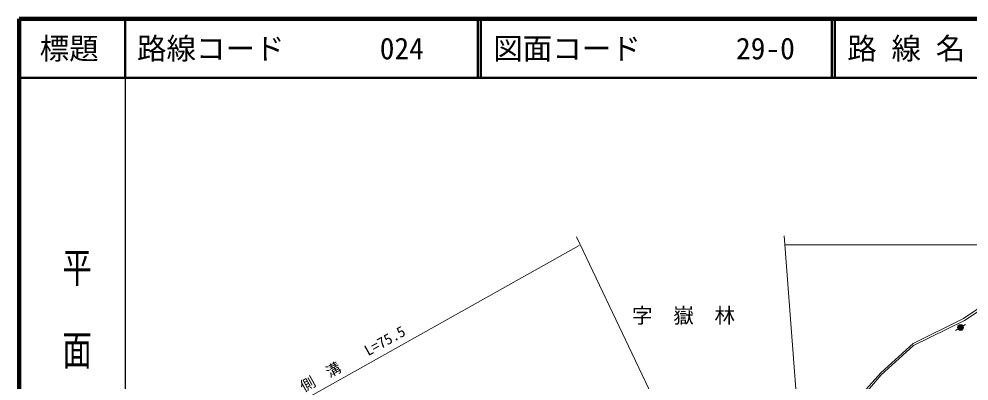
# Model space of a CAD drawing. Units: millimetres, scale not verified. Extents: x 40000 to 680000, y 20000 to 380000.
# Drawn here: x 40000 to 201012, y 318628 to 380000 of the extents above; entities that cross this region are included whole.
import ezdxf
from ezdxf.enums import TextEntityAlignment as Align

# ---------------------------------------------------------------- set-up
doc = ezdxf.new("R2010")
doc.units = ezdxf.units.MM
doc.header["$LTSCALE"] = 1000
for name, color, linetype, lineweight in [('M-BGD', 7, 'Continuous', 13), ('M-STR-HTXT', 7, 'Continuous', 13), ('M-TTL', 2, 'Continuous', 140), ('M-TTL-BAND', 7, 'Continuous', 25), ('M-TTL-LINE', 7, 'Continuous', 50)]:
    doc.layers.add(name, color=color, linetype=linetype, lineweight=lineweight)
doc.layers.add('M-TTL-TXT', color=7, linetype='Continuous')
doc.styles.add('@ＭＳ ゴシック', font='')
doc.styles.add('ＭＳ ゴシック', font='')
doc.styles.get('@ＭＳ ゴシック').set_extended_font_data('@MS Gothic')
doc.styles.get('ＭＳ ゴシック').set_extended_font_data('MS Gothic')

msp = doc.modelspace()

# ---------------------------------------------------------------- hatches: boundary and pattern name
at = {"layer": 'M-BGD'}
for points in [[(199580, 327715), (200008, 327974, 0.06695), (199924, 328078, 0.8745), (199152, 327457)], [(199580, 327715), (199152, 327457, 0.06695), (199235, 327353, 0.8745), (200008, 327974)]]:
    msp.add_hatch(color=256, dxfattribs=at).paths.add_polyline_path(points)

# ---------------------------------------------------------------- linework, layer by layer
for p, q in [((200053, 329221), (210865, 336512)), ((200244, 328866), (211057, 336157)), ((191541, 324991), (200053, 329221)), ((191602, 324645), (200244, 328866)), ((198723, 327199), (199580, 327715)), ((199580, 327715), (200436, 328232)), ((186041, 320004), (191541, 324991)), ((186102, 319657), (191602, 324645)), ((179546, 312778), (186041, 320004)), ((179767, 312300), (186102, 319657))]:
    msp.add_line(p, q, dxfattribs=at)
msp.add_circle((199580, 327715), 500, dxfattribs=at)
at = {"layer": 'M-STR-HTXT'}
for p, q in [((160974, 287569), (134474, 343070)), ((173364, 294532), (169695, 343228)), ((70277, 305343), (134965, 341612)), ((169793, 341703), (285371, 341703))]:
    msp.add_line(p, q, dxfattribs=at)
at = {"layer": 'M-TTL'}
for p, q in [((40000, 380000), (40000, 20000)), ((680000, 380000), (40000, 380000))]:
    msp.add_line(p, q, dxfattribs=at)
at = {"layer": 'M-TTL-BAND'}
msp.add_line((58000, 370000), (58000, 20000), dxfattribs=at)
at = {"layer": 'M-TTL-LINE'}
for p, q in [((58000, 380000), (58000, 370000)), ((117750, 380000), (117750, 370000)), ((118250, 380000), (118250, 370000)), ((177750, 380000), (177750, 370000)), ((178250, 380000), (178250, 370000)), ((40000, 370000), (680000, 370000))]:
    msp.add_line(p, q, dxfattribs=at)

# ---------------------------------------------------------------- texts
at = {"layer": 'M-BGD', "style": 'ＭＳ ゴシック'}
msp.add_text('字\u3000嶽\u3000林', height=2566, dxfattribs=at).set_placement((143873, 327672), align=Align.BOTTOM_LEFT)
at = {"layer": 'M-STR-HTXT', "style": 'ＭＳ ゴシック'}
msp.add_text('側\u3000溝\u3000\u3000L=75.5', height=1833, rotation=29.272, dxfattribs=at).set_placement((88545, 316222), align=Align.BOTTOM_LEFT)
at = {"layer": 'M-TTL-BAND', "style": '@ＭＳ ゴシック', "width": 1.4}
msp.add_text('平  面  図', height=3666, rotation=270, dxfattribs=at).set_placement((49777, 306475), align=Align.MIDDLE_RIGHT)
at = {"layer": 'M-TTL-TXT', "style": 'ＭＳ ゴシック'}
msp.add_text('標題', height=3666, dxfattribs=at).set_placement((48500, 375000), align=Align.MIDDLE_CENTER)
for s, p in [('路線コード', (60000, 375000)), ('024', (101142, 375000)), ('図面コード', (120380, 375000)), ('29-0', (161521, 375000)), ('路 線 名', (180380, 375000))]:
    msp.add_text(s, height=3666, dxfattribs=at).set_placement(p, align=Align.MIDDLE_LEFT)

doc.saveas('drawing.dxf')
